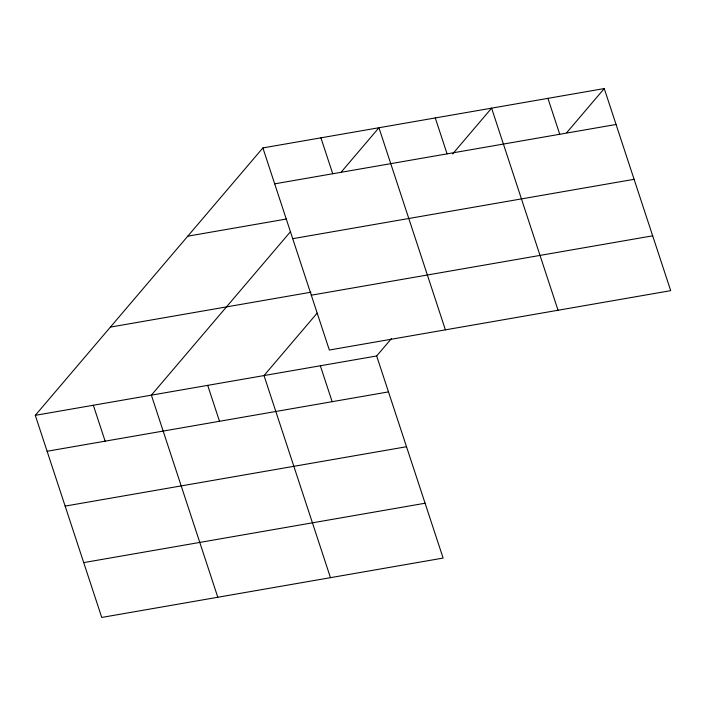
<?xml version="1.0" encoding="UTF-8"?>
<svg xmlns="http://www.w3.org/2000/svg" width="706" height="706" viewBox="0 0 706 706"><rect width="100%" height="100%" fill="white"/><g stroke="black" fill="none" stroke-linecap="round" stroke-linejoin="round"><path stroke-width="1.06" d="M391.548 338.492L376.669 355.974L443.121 558.075L101.743 617.441L35.3 415.34L262.879 147.925L604.257 88.559L670.7 290.66L329.331 350.026L262.879 147.925M290.484 231.692L151.366 395.157L217.81 597.258M341.395 171.867L378.945 127.742L445.398 329.843M317.153 313.129L264.018 375.566L330.461 577.667M452.634 153.943L491.605 108.15L558.049 310.252M566.706 132.684L604.257 88.559M274.696 183.842L616.064 124.477M187.778 236.175L286.654 218.984M292.725 238.681L634.094 179.315M110.401 327.099L310.958 292.213M311.302 295.187L652.671 235.822M35.3 415.34L376.669 355.974M47.108 451.258L388.476 391.892M65.137 506.096L406.506 446.73M83.714 562.603L425.083 503.237M547.927 98.355L559.734 134.272M435.275 117.946L447.083 153.864M320.912 137.838L332.729 173.755M320.347 365.77L332.155 401.688M207.696 385.361L219.504 421.279M93.333 405.253L105.141 441.171"/></g></svg>
